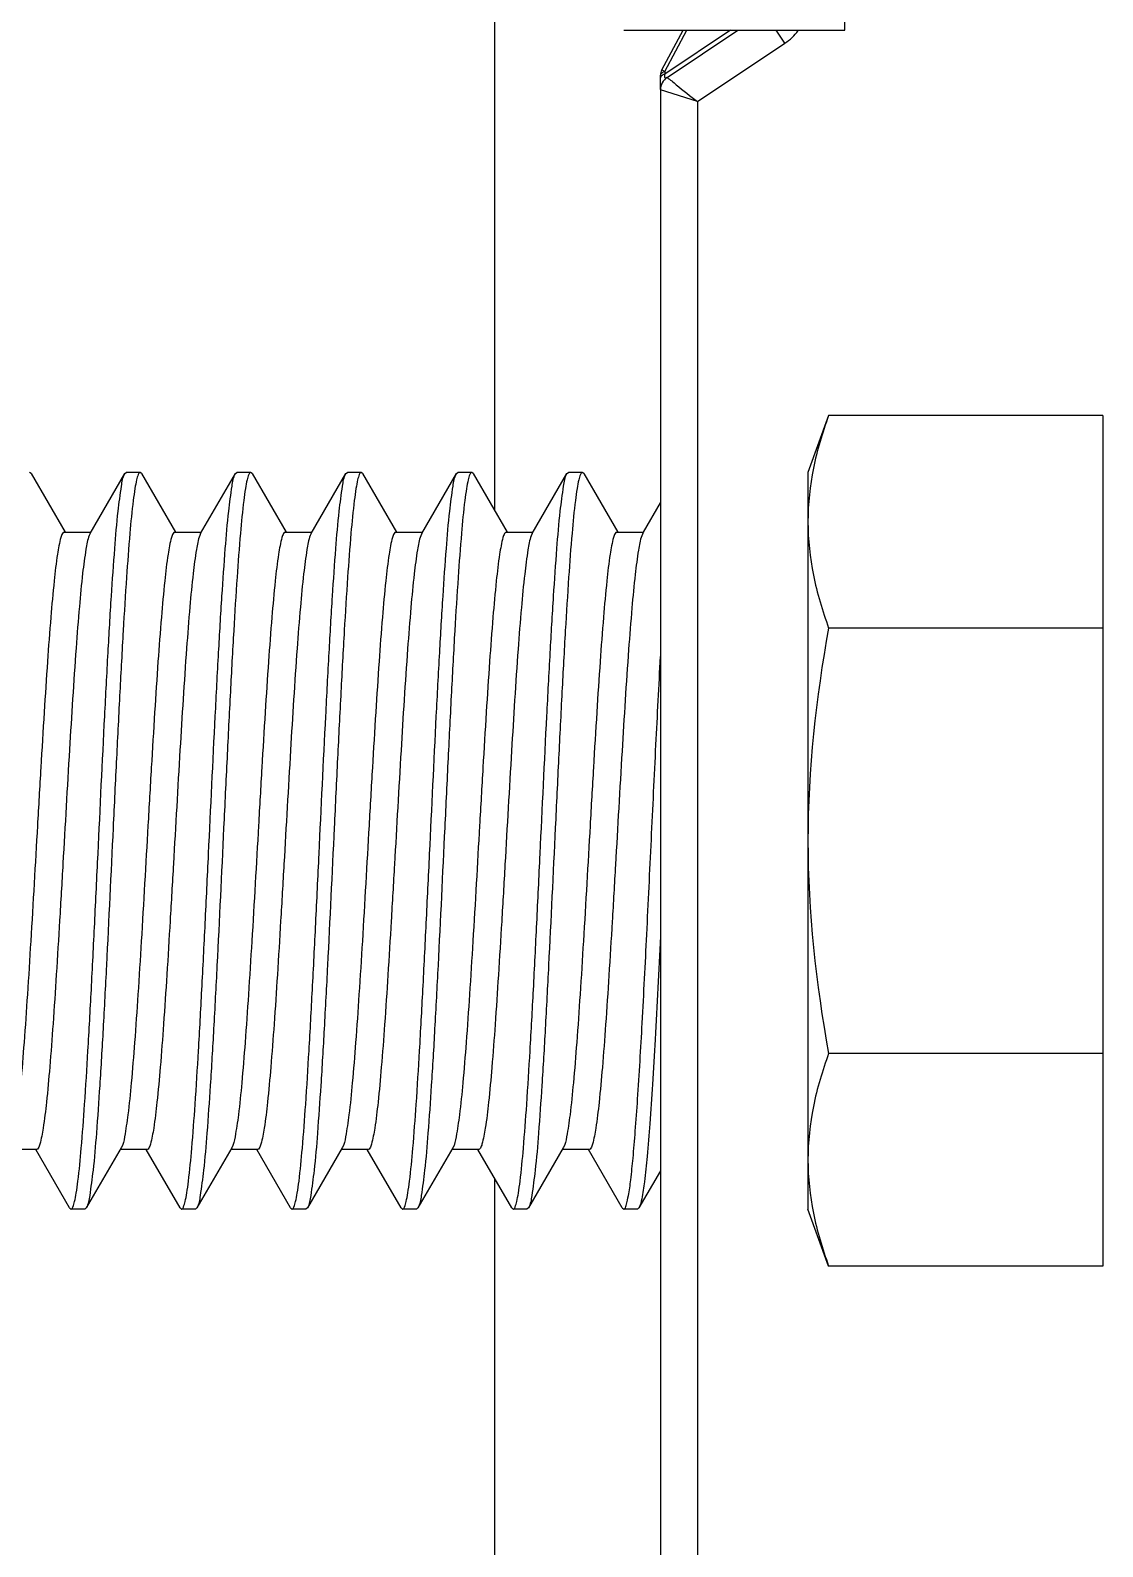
# Model space of a CAD drawing. Header units: inches. Extents: x -1293886 to -986005, y -15154 to 203628.
# Drawn here: x -1239159.4 to -1239109.9, y 83742.8 to 83813 of the extents above; entities that cross this region are included whole.
import ezdxf

# ---------------------------------------------------------------- set-up
doc = ezdxf.new("R2010")
doc.units = ezdxf.units.IN
doc.header["$LTSCALE"] = 100
doc.header["$MEASUREMENT"] = 0
doc.layers.add('W_DIM', color=4, linetype='Continuous')

# ---------------------------------------------------------------- blocks, each defined once
blk = doc.blocks.new('1111')
at = {"layer": 'W_DIM', "color": 7}
for p, q in [((-2278607.432, 1708313.688), (-2278607.432, 1708322.208)), ((-2278623.62, 1708291.469), (-2278623.62, 1708315.069)), ((-2278617.656, 1708313.688), (-2278607.432, 1708313.688)), ((-2278615.891, 1708311.853), (-2278614.908, 1708313.688)), ((-2278612.721, 1708313.688), (-2278615.759, 1708311.663)), ((-2278615.759, 1708311.782), (-2278614.738, 1708313.688)), ((-2278615.649, 1708311.505), (-2278612.374, 1708313.688)), ((-2278614.248, 1708310.391), (-2278610.198, 1708313.091)), ((-2278610.198, 1708313.091), (-2278610.597, 1708313.688)), ((-2278615.952, 1708310.947), (-2278615.952, 1708311.612)), ((-2278615.891, 1708311.853), (-2278615.759, 1708311.782)), ((-2278615.845, 1708311.745), (-2278615.775, 1708311.777)), ((-2278615.759, 1708311.782), (-2278615.759, 1708311.663)), ((-2278615.952, 1708310.991), (-2278615.952, 1708311.128)), ((-2278615.952, 1708310.938), (-2278615.952, 1708240.918)), ((-2278614.248, 1708310.391), (-2278615.952, 1708310.938)), ((-2278614.248, 1708310.391), (-2278614.248, 1708242.011)), ((-2278608.177, 1708295.877), (-2278609.136, 1708293.241)), ((-2278595.504, 1708295.877), (-2278608.177, 1708295.877)), ((-2278595.504, 1708295.877), (-2278595.504, 1708256.525)), ((-2278645.065, 1708293.183), (-2278645.132, 1708293.241)), ((-2278645.065, 1708293.183), (-2278643.492, 1708290.48)), ((-2278642.334, 1708290.411), (-2278640.727, 1708293.183)), ((-2278640.727, 1708293.183), (-2278640.66, 1708293.241)), ((-2278640.02, 1708293.241), (-2278640.66, 1708293.241)), ((-2278640.02, 1708293.241), (-2278640.66, 1708293.241)), ((-2278640.02, 1708293.241), (-2278640.029, 1708293.239)), ((-2278639.953, 1708293.183), (-2278640.02, 1708293.241)), ((-2278639.953, 1708293.183), (-2278638.38, 1708290.48)), ((-2278637.222, 1708290.411), (-2278635.615, 1708293.183)), ((-2278635.615, 1708293.183), (-2278635.548, 1708293.241)), ((-2278634.908, 1708293.241), (-2278635.548, 1708293.241)), ((-2278634.908, 1708293.241), (-2278635.548, 1708293.241)), ((-2278634.908, 1708293.241), (-2278634.917, 1708293.239)), ((-2278634.841, 1708293.183), (-2278634.908, 1708293.241)), ((-2278634.841, 1708293.183), (-2278633.268, 1708290.48)), ((-2278632.11, 1708290.411), (-2278630.503, 1708293.183)), ((-2278630.503, 1708293.183), (-2278630.436, 1708293.241)), ((-2278629.796, 1708293.241), (-2278630.436, 1708293.241)), ((-2278629.796, 1708293.241), (-2278630.436, 1708293.241)), ((-2278629.796, 1708293.241), (-2278629.805, 1708293.239)), ((-2278629.729, 1708293.183), (-2278629.796, 1708293.241)), ((-2278629.729, 1708293.183), (-2278628.156, 1708290.48)), ((-2278626.998, 1708290.411), (-2278625.391, 1708293.183)), ((-2278625.391, 1708293.183), (-2278625.324, 1708293.241)), ((-2278624.684, 1708293.241), (-2278625.324, 1708293.241)), ((-2278624.684, 1708293.241), (-2278625.324, 1708293.241)), ((-2278624.684, 1708293.241), (-2278624.693, 1708293.239)), ((-2278624.617, 1708293.183), (-2278624.684, 1708293.241)), ((-2278624.617, 1708293.183), (-2278623.044, 1708290.48)), ((-2278621.886, 1708290.411), (-2278620.279, 1708293.183)), ((-2278620.279, 1708293.183), (-2278620.212, 1708293.241)), ((-2278619.572, 1708293.241), (-2278620.212, 1708293.241)), ((-2278619.572, 1708293.241), (-2278620.212, 1708293.241)), ((-2278619.572, 1708293.241), (-2278619.581, 1708293.239)), ((-2278619.505, 1708293.183), (-2278619.572, 1708293.241)), ((-2278619.505, 1708293.183), (-2278617.932, 1708290.48)), ((-2278609.136, 1708293.24), (-2278609.136, 1708259.161)), ((-2278616.734, 1708290.48), (-2278615.952, 1708291.829)), ((-2278643.532, 1708290.48), (-2278642.294, 1708290.48)), ((-2278642.334, 1708290.411), (-2278642.374, 1708290.324)), ((-2278638.42, 1708290.48), (-2278637.182, 1708290.48)), ((-2278637.222, 1708290.411), (-2278637.264, 1708290.32)), ((-2278633.308, 1708290.48), (-2278632.07, 1708290.48)), ((-2278632.11, 1708290.411), (-2278632.153, 1708290.317)), ((-2278628.196, 1708290.48), (-2278626.958, 1708290.48)), ((-2278626.998, 1708290.411), (-2278627.043, 1708290.313)), ((-2278623.084, 1708290.48), (-2278621.846, 1708290.48)), ((-2278621.886, 1708290.411), (-2278621.932, 1708290.309)), ((-2278617.972, 1708290.48), (-2278616.734, 1708290.48)), ((-2278616.774, 1708290.411), (-2278616.822, 1708290.305)), ((-2278616.774, 1708290.411), (-2278616.734, 1708290.48)), ((-2278595.504, 1708286.039), (-2278608.177, 1708286.039)), ((-2278595.504, 1708266.363), (-2278608.177, 1708266.363)), ((-2278644.81, 1708261.922), (-2278646.048, 1708261.922)), ((-2278643.283, 1708259.219), (-2278644.85, 1708261.922)), ((-2278640.896, 1708261.99), (-2278642.509, 1708259.219)), ((-2278639.698, 1708261.922), (-2278640.936, 1708261.922)), ((-2278638.171, 1708259.219), (-2278639.738, 1708261.922)), ((-2278635.784, 1708261.99), (-2278637.397, 1708259.219)), ((-2278634.586, 1708261.922), (-2278635.824, 1708261.922)), ((-2278633.059, 1708259.219), (-2278634.626, 1708261.922)), ((-2278630.672, 1708261.99), (-2278632.285, 1708259.219)), ((-2278629.474, 1708261.922), (-2278630.712, 1708261.922)), ((-2278627.947, 1708259.219), (-2278629.514, 1708261.922)), ((-2278625.56, 1708261.99), (-2278627.173, 1708259.219)), ((-2278624.362, 1708261.922), (-2278625.6, 1708261.922)), ((-2278622.835, 1708259.219), (-2278624.402, 1708261.922)), ((-2278620.448, 1708261.99), (-2278622.061, 1708259.219)), ((-2278619.25, 1708261.922), (-2278620.488, 1708261.922)), ((-2278617.723, 1708259.219), (-2278619.29, 1708261.922)), ((-2278623.62, 1708237.333), (-2278623.62, 1708260.573)), ((-2278615.952, 1708260.933), (-2278616.949, 1708259.219)), ((-2278643.283, 1708259.219), (-2278643.216, 1708259.161)), ((-2278643.216, 1708259.161), (-2278643.206, 1708259.162)), ((-2278642.576, 1708259.161), (-2278643.216, 1708259.161)), ((-2278642.576, 1708259.161), (-2278643.216, 1708259.161)), ((-2278642.509, 1708259.219), (-2278642.576, 1708259.161)), ((-2278638.171, 1708259.219), (-2278638.104, 1708259.161)), ((-2278638.104, 1708259.161), (-2278638.095, 1708259.162)), ((-2278637.464, 1708259.161), (-2278638.104, 1708259.161)), ((-2278637.464, 1708259.161), (-2278638.104, 1708259.161)), ((-2278637.397, 1708259.219), (-2278637.464, 1708259.161)), ((-2278633.059, 1708259.219), (-2278632.992, 1708259.161)), ((-2278632.992, 1708259.161), (-2278632.983, 1708259.162)), ((-2278632.352, 1708259.161), (-2278632.992, 1708259.161)), ((-2278632.352, 1708259.161), (-2278632.992, 1708259.161)), ((-2278632.285, 1708259.219), (-2278632.352, 1708259.161)), ((-2278627.947, 1708259.219), (-2278627.88, 1708259.161)), ((-2278627.88, 1708259.161), (-2278627.871, 1708259.162)), ((-2278627.24, 1708259.161), (-2278627.88, 1708259.161)), ((-2278627.24, 1708259.161), (-2278627.88, 1708259.161)), ((-2278627.173, 1708259.219), (-2278627.24, 1708259.161)), ((-2278622.835, 1708259.219), (-2278622.768, 1708259.161)), ((-2278622.768, 1708259.161), (-2278622.759, 1708259.162)), ((-2278622.128, 1708259.161), (-2278622.768, 1708259.161)), ((-2278622.128, 1708259.161), (-2278622.768, 1708259.161)), ((-2278622.061, 1708259.219), (-2278622.128, 1708259.161)), ((-2278617.723, 1708259.219), (-2278617.656, 1708259.161)), ((-2278617.656, 1708259.161), (-2278617.647, 1708259.162)), ((-2278617.016, 1708259.161), (-2278617.656, 1708259.161)), ((-2278617.016, 1708259.161), (-2278617.656, 1708259.161)), ((-2278616.949, 1708259.219), (-2278617.016, 1708259.161)), ((-2278608.177, 1708256.525), (-2278609.136, 1708259.161)), ((-2278595.504, 1708256.525), (-2278608.177, 1708256.525))]:
    blk.add_line(p, q, dxfattribs=at)
for centre, radius, start, end in [((-2278611.522, 1708315.075), 2.386, 303.69007, 324.12341), ((-2278615.441, 1708311.612), 0.511, 151.81607, 180), ((-2278615.661, 1708311.411), 0.381, 118.71571, 121.89188), ((-2278615.552, 1708311.171), 0.645, 108.76656, 110.2059), ((-2278615.27, 1708310.938), 0.682, 123.69007, 180)]:
    blk.add_arc(centre, radius, start, end, dxfattribs=at)
for points in [[(-2278615.952, 1708311.612), (-2278615.952, 1708311.662), (-2278615.906, 1708311.708), (-2278615.863, 1708311.735)], [(-2278608.177, 1708286.039), (-2278608.767, 1708282.797), (-2278609.136, 1708279.496), (-2278609.136, 1708276.201)], [(-2278609.136, 1708276.201), (-2278609.136, 1708272.906), (-2278608.767, 1708269.605), (-2278608.177, 1708266.363)]]:
    blk.add_open_spline(points, degree=3, dxfattribs=at)
for points, knots in [([(-2278615.759, 1708311.663), (-2278615.778, 1708311.656), (-2278615.841, 1708311.632), (-2278615.902, 1708311.595), (-2278615.929, 1708311.556)], [0, 0, 0, 0, 0.298151, 1, 1, 1, 1]), ([(-2278615.759, 1708311.663), (-2278615.77, 1708311.606), (-2278615.793, 1708311.461), (-2278615.674, 1708311.488), (-2278615.649, 1708311.505)], [0, 0, 0, 0, 0.652586, 1, 1, 1, 1]), ([(-2278615.929, 1708311.556), (-2278615.936, 1708311.547), (-2278615.948, 1708311.526), (-2278615.952, 1708311.503), (-2278615.952, 1708311.492)], [0, 0, 0, 0, 0.519447, 1, 1, 1, 1]), ([(-2278615.649, 1708311.505), (-2278615.498, 1708311.407), (-2278615.052, 1708311.006), (-2278614.575, 1708310.649), (-2278614.248, 1708310.391)], [0, 0, 0, 0, 0.301655, 1, 1, 1, 1]), ([(-2278608.177, 1708295.877), (-2278608.467, 1708295.079), (-2278608.951, 1708293.466), (-2278609.136, 1708291.786), (-2278609.136, 1708290.958)], [0, 0, 0, 0, 0.506411, 1, 1, 1, 1]), ([(-2278643.206, 1708259.162), (-2278643.167, 1708259.172), (-2278643.103, 1708259.31), (-2278643.037, 1708259.548), (-2278642.962, 1708259.958), (-2278642.851, 1708260.775), (-2278642.721, 1708262.146), (-2278642.572, 1708264.154), (-2278642.422, 1708266.599), (-2278642.27, 1708269.391), (-2278642.118, 1708272.429), (-2278641.916, 1708276.65), (-2278641.719, 1708280.823), (-2278641.51, 1708284.797), (-2278641.361, 1708287.383), (-2278641.207, 1708289.561), (-2278641.072, 1708291.268), (-2278640.91, 1708292.408), (-2278640.826, 1708293.011), (-2278640.727, 1708293.183)], [0, 0, 0, 0, 0.00361, 0.011255, 0.023204, 0.039415, 0.084097, 0.14378, 0.216342, 0.299177, 0.389299, 0.483455, 0.670274, 0.756194, 0.832913, 0.897676, 0.948169, 0.98262, 1, 1, 1, 1]), ([(-2278640.029, 1708293.239), (-2278640.069, 1708293.23), (-2278640.133, 1708293.092), (-2278640.198, 1708292.854), (-2278640.273, 1708292.444), (-2278640.384, 1708291.627), (-2278640.515, 1708290.256), (-2278640.664, 1708288.248), (-2278640.814, 1708285.802), (-2278640.965, 1708283.01), (-2278641.117, 1708279.972), (-2278641.32, 1708275.75), (-2278641.517, 1708271.576), (-2278641.726, 1708267.602), (-2278641.875, 1708265.016), (-2278642.029, 1708262.838), (-2278642.164, 1708261.132), (-2278642.326, 1708259.993), (-2278642.409, 1708259.39), (-2278642.509, 1708259.219)], [0, 0, 0, 0, 0.003605, 0.011245, 0.02319, 0.039399, 0.084083, 0.143774, 0.216346, 0.299192, 0.389329, 0.483503, 0.670341, 0.756263, 0.832983, 0.89774, 0.948218, 0.982646, 1, 1, 1, 1]), ([(-2278638.095, 1708259.162), (-2278638.055, 1708259.172), (-2278637.991, 1708259.31), (-2278637.925, 1708259.548), (-2278637.85, 1708259.959), (-2278637.739, 1708260.776), (-2278637.609, 1708262.147), (-2278637.46, 1708264.154), (-2278637.31, 1708266.599), (-2278637.158, 1708269.391), (-2278637.007, 1708272.429), (-2278636.804, 1708276.65), (-2278636.607, 1708280.823), (-2278636.398, 1708284.797), (-2278636.249, 1708287.383), (-2278636.095, 1708289.561), (-2278635.96, 1708291.268), (-2278635.798, 1708292.408), (-2278635.714, 1708293.011), (-2278635.615, 1708293.183)], [0, 0, 0, 0, 0.003611, 0.011257, 0.023206, 0.039418, 0.084102, 0.143789, 0.216352, 0.299187, 0.389308, 0.483467, 0.670284, 0.756201, 0.832919, 0.897682, 0.948173, 0.982621, 1, 1, 1, 1]), ([(-2278634.917, 1708293.239), (-2278634.957, 1708293.23), (-2278635.021, 1708293.092), (-2278635.087, 1708292.854), (-2278635.161, 1708292.444), (-2278635.272, 1708291.627), (-2278635.403, 1708290.256), (-2278635.552, 1708288.248), (-2278635.702, 1708285.802), (-2278635.853, 1708283.01), (-2278636.005, 1708279.972), (-2278636.208, 1708275.75), (-2278636.405, 1708271.576), (-2278636.614, 1708267.602), (-2278636.763, 1708265.016), (-2278636.917, 1708262.839), (-2278637.052, 1708261.132), (-2278637.214, 1708259.993), (-2278637.298, 1708259.39), (-2278637.397, 1708259.219)], [0, 0, 0, 0, 0.003606, 0.011247, 0.023193, 0.039402, 0.084085, 0.143776, 0.216348, 0.299195, 0.389329, 0.483501, 0.670341, 0.756263, 0.832981, 0.897738, 0.948217, 0.982646, 1, 1, 1, 1]), ([(-2278632.983, 1708259.162), (-2278632.943, 1708259.172), (-2278632.879, 1708259.31), (-2278632.813, 1708259.548), (-2278632.738, 1708259.958), (-2278632.627, 1708260.775), (-2278632.497, 1708262.146), (-2278632.348, 1708264.154), (-2278632.198, 1708266.599), (-2278632.046, 1708269.391), (-2278631.895, 1708272.429), (-2278631.692, 1708276.65), (-2278631.495, 1708280.823), (-2278631.286, 1708284.797), (-2278631.137, 1708287.383), (-2278630.983, 1708289.561), (-2278630.848, 1708291.268), (-2278630.686, 1708292.408), (-2278630.602, 1708293.011), (-2278630.503, 1708293.183)], [0, 0, 0, 0, 0.003609, 0.011254, 0.023203, 0.039414, 0.084098, 0.143785, 0.216348, 0.299182, 0.389306, 0.483467, 0.670283, 0.7562, 0.83292, 0.897683, 0.948173, 0.982621, 1, 1, 1, 1]), ([(-2278629.805, 1708293.239), (-2278629.845, 1708293.23), (-2278629.909, 1708293.092), (-2278629.975, 1708292.854), (-2278630.049, 1708292.444), (-2278630.16, 1708291.627), (-2278630.291, 1708290.256), (-2278630.44, 1708288.248), (-2278630.59, 1708285.803), (-2278630.741, 1708283.011), (-2278630.893, 1708279.972), (-2278631.096, 1708275.751), (-2278631.293, 1708271.577), (-2278631.502, 1708267.603), (-2278631.651, 1708265.016), (-2278631.805, 1708262.839), (-2278631.94, 1708261.132), (-2278632.102, 1708259.993), (-2278632.186, 1708259.39), (-2278632.285, 1708259.219)], [0, 0, 0, 0, 0.003605, 0.011246, 0.023191, 0.0394, 0.084081, 0.143769, 0.21634, 0.299187, 0.389322, 0.483492, 0.670333, 0.756258, 0.832977, 0.897734, 0.948214, 0.982646, 1, 1, 1, 1]), ([(-2278627.871, 1708259.162), (-2278627.831, 1708259.172), (-2278627.767, 1708259.31), (-2278627.701, 1708259.548), (-2278627.627, 1708259.959), (-2278627.515, 1708260.776), (-2278627.385, 1708262.147), (-2278627.236, 1708264.154), (-2278627.086, 1708266.6), (-2278626.935, 1708269.391), (-2278626.783, 1708272.429), (-2278626.58, 1708276.65), (-2278626.383, 1708280.824), (-2278626.174, 1708284.797), (-2278626.025, 1708287.383), (-2278625.871, 1708289.561), (-2278625.736, 1708291.268), (-2278625.574, 1708292.408), (-2278625.49, 1708293.011), (-2278625.391, 1708293.183)], [0, 0, 0, 0, 0.00361, 0.011257, 0.023207, 0.03942, 0.084107, 0.143795, 0.216358, 0.299194, 0.38932, 0.48348, 0.67029, 0.756208, 0.832927, 0.897686, 0.948174, 0.982621, 1, 1, 1, 1]), ([(-2278624.693, 1708293.239), (-2278624.733, 1708293.23), (-2278624.797, 1708293.092), (-2278624.863, 1708292.854), (-2278624.937, 1708292.443), (-2278625.049, 1708291.626), (-2278625.179, 1708290.255), (-2278625.328, 1708288.247), (-2278625.478, 1708285.802), (-2278625.63, 1708283.01), (-2278625.781, 1708279.971), (-2278625.984, 1708275.749), (-2278626.181, 1708271.576), (-2278626.39, 1708267.602), (-2278626.539, 1708265.016), (-2278626.693, 1708262.838), (-2278626.828, 1708261.132), (-2278626.99, 1708259.993), (-2278627.074, 1708259.39), (-2278627.173, 1708259.219)], [0, 0, 0, 0, 0.003608, 0.011251, 0.0232, 0.039412, 0.0841, 0.143792, 0.216367, 0.299219, 0.389358, 0.48353, 0.670361, 0.756278, 0.832994, 0.897746, 0.94822, 0.982647, 1, 1, 1, 1]), ([(-2278622.759, 1708259.162), (-2278622.719, 1708259.172), (-2278622.655, 1708259.31), (-2278622.589, 1708259.548), (-2278622.515, 1708259.958), (-2278622.404, 1708260.775), (-2278622.273, 1708262.146), (-2278622.124, 1708264.154), (-2278621.974, 1708266.599), (-2278621.823, 1708269.391), (-2278621.671, 1708272.429), (-2278621.468, 1708276.65), (-2278621.271, 1708280.823), (-2278621.062, 1708284.797), (-2278620.913, 1708287.383), (-2278620.759, 1708289.561), (-2278620.624, 1708291.268), (-2278620.462, 1708292.408), (-2278620.379, 1708293.011), (-2278620.279, 1708293.183)], [0, 0, 0, 0, 0.00361, 0.011255, 0.023204, 0.039415, 0.084097, 0.143782, 0.216343, 0.299177, 0.389297, 0.483455, 0.670273, 0.756196, 0.832918, 0.89768, 0.94817, 0.98262, 1, 1, 1, 1]), ([(-2278619.581, 1708293.239), (-2278619.621, 1708293.23), (-2278619.685, 1708293.092), (-2278619.751, 1708292.854), (-2278619.826, 1708292.444), (-2278619.937, 1708291.627), (-2278620.067, 1708290.256), (-2278620.216, 1708288.248), (-2278620.366, 1708285.803), (-2278620.518, 1708283.011), (-2278620.669, 1708279.972), (-2278620.872, 1708275.751), (-2278621.069, 1708271.576), (-2278621.278, 1708267.603), (-2278621.427, 1708265.016), (-2278621.581, 1708262.839), (-2278621.716, 1708261.132), (-2278621.878, 1708259.993), (-2278621.962, 1708259.39), (-2278622.061, 1708259.219)], [0, 0, 0, 0, 0.003605, 0.011246, 0.023192, 0.039401, 0.084083, 0.143772, 0.216343, 0.299189, 0.389323, 0.483494, 0.670333, 0.756261, 0.832983, 0.897738, 0.948215, 0.982645, 1, 1, 1, 1]), ([(-2278609.136, 1708290.958), (-2278609.136, 1708290.13), (-2278608.951, 1708288.449), (-2278608.467, 1708286.837), (-2278608.177, 1708286.039)], [0, 0, 0, 0, 0.493589, 1, 1, 1, 1]), ([(-2278643.532, 1708290.48), (-2278643.565, 1708290.48), (-2278643.64, 1708290.38), (-2278643.741, 1708290.052), (-2278643.877, 1708289.297), (-2278644.016, 1708288.078), (-2278644.166, 1708286.418), (-2278644.315, 1708284.395), (-2278644.467, 1708282.075), (-2278644.618, 1708279.544), (-2278644.821, 1708276.013), (-2278645.018, 1708272.512), (-2278645.226, 1708269.17), (-2278645.376, 1708266.983), (-2278645.528, 1708265.131), (-2278645.667, 1708263.67), (-2278645.822, 1708262.675), (-2278645.917, 1708262.147), (-2278646.008, 1708261.99)], [0, 0, 0, 0, 0.003516, 0.010771, 0.037949, 0.081609, 0.140308, 0.211978, 0.294061, 0.383613, 0.477416, 0.664254, 0.750571, 0.827952, 0.893624, 0.945254, 0.981055, 1, 1, 1, 1]), ([(-2278642.374, 1708290.324), (-2278642.453, 1708290.12), (-2278642.557, 1708289.532), (-2278642.704, 1708288.437), (-2278642.846, 1708286.911), (-2278643.058, 1708284.194), (-2278643.303, 1708280.229), (-2278643.541, 1708276.028), (-2278643.74, 1708272.557), (-2278643.89, 1708270.085), (-2278644.038, 1708267.825), (-2278644.185, 1708265.859), (-2278644.333, 1708264.248), (-2278644.47, 1708263.066), (-2278644.604, 1708262.336), (-2278644.703, 1708262.018), (-2278644.777, 1708261.922), (-2278644.81, 1708261.922)], [0, 0, 0, 0, 0.022966, 0.062146, 0.116347, 0.183737, 0.348398, 0.533478, 0.625714, 0.713453, 0.793647, 0.863513, 0.92064, 0.963083, 0.989493, 0.996554, 1, 1, 1, 1]), ([(-2278638.42, 1708290.48), (-2278638.453, 1708290.48), (-2278638.528, 1708290.38), (-2278638.629, 1708290.052), (-2278638.765, 1708289.297), (-2278638.904, 1708288.078), (-2278639.054, 1708286.418), (-2278639.204, 1708284.395), (-2278639.355, 1708282.075), (-2278639.507, 1708279.544), (-2278639.709, 1708276.013), (-2278639.906, 1708272.512), (-2278640.114, 1708269.17), (-2278640.264, 1708266.983), (-2278640.416, 1708265.131), (-2278640.555, 1708263.67), (-2278640.71, 1708262.675), (-2278640.805, 1708262.147), (-2278640.896, 1708261.99)], [0, 0, 0, 0, 0.003516, 0.010771, 0.037949, 0.081609, 0.140308, 0.211978, 0.294061, 0.383613, 0.477416, 0.664254, 0.750571, 0.827952, 0.893624, 0.945254, 0.981055, 1, 1, 1, 1]), ([(-2278637.264, 1708290.32), (-2278637.342, 1708290.115), (-2278637.446, 1708289.525), (-2278637.593, 1708288.426), (-2278637.735, 1708286.898), (-2278637.947, 1708284.18), (-2278638.192, 1708280.216), (-2278638.43, 1708276.015), (-2278638.629, 1708272.547), (-2278638.778, 1708270.076), (-2278638.927, 1708267.819), (-2278639.074, 1708265.855), (-2278639.221, 1708264.245), (-2278639.358, 1708263.065), (-2278639.492, 1708262.336), (-2278639.592, 1708262.018), (-2278639.665, 1708261.922), (-2278639.698, 1708261.922)], [0, 0, 0, 0, 0.023104, 0.0624, 0.116688, 0.184136, 0.348829, 0.533848, 0.62603, 0.713708, 0.793837, 0.863642, 0.920716, 0.963118, 0.989503, 0.996556, 1, 1, 1, 1]), ([(-2278633.308, 1708290.48), (-2278633.341, 1708290.48), (-2278633.416, 1708290.38), (-2278633.517, 1708290.052), (-2278633.653, 1708289.297), (-2278633.792, 1708288.078), (-2278633.942, 1708286.418), (-2278634.092, 1708284.395), (-2278634.243, 1708282.075), (-2278634.395, 1708279.544), (-2278634.597, 1708276.013), (-2278634.794, 1708272.512), (-2278635.002, 1708269.17), (-2278635.152, 1708266.983), (-2278635.304, 1708265.131), (-2278635.443, 1708263.67), (-2278635.598, 1708262.675), (-2278635.693, 1708262.147), (-2278635.784, 1708261.99)], [0, 0, 0, 0, 0.003516, 0.010771, 0.037949, 0.081609, 0.140308, 0.211978, 0.294061, 0.383613, 0.477416, 0.664254, 0.750571, 0.827952, 0.893624, 0.945254, 0.981055, 1, 1, 1, 1]), ([(-2278632.153, 1708290.317), (-2278632.231, 1708290.11), (-2278632.336, 1708289.517), (-2278632.482, 1708288.416), (-2278632.624, 1708286.885), (-2278632.836, 1708284.166), (-2278633.081, 1708280.202), (-2278633.318, 1708276.003), (-2278633.518, 1708272.537), (-2278633.667, 1708270.068), (-2278633.816, 1708267.812), (-2278633.962, 1708265.85), (-2278634.11, 1708264.243), (-2278634.247, 1708263.064), (-2278634.38, 1708262.335), (-2278634.48, 1708262.017), (-2278634.553, 1708261.922), (-2278634.586, 1708261.922)], [0, 0, 0, 0, 0.023243, 0.062653, 0.117029, 0.184534, 0.349259, 0.534218, 0.626347, 0.713963, 0.794028, 0.863772, 0.920792, 0.963153, 0.989511, 0.996558, 1, 1, 1, 1]), ([(-2278628.196, 1708290.48), (-2278628.229, 1708290.48), (-2278628.304, 1708290.38), (-2278628.405, 1708290.052), (-2278628.541, 1708289.297), (-2278628.68, 1708288.078), (-2278628.83, 1708286.418), (-2278628.98, 1708284.395), (-2278629.131, 1708282.075), (-2278629.283, 1708279.544), (-2278629.485, 1708276.013), (-2278629.682, 1708272.512), (-2278629.89, 1708269.17), (-2278630.04, 1708266.983), (-2278630.192, 1708265.131), (-2278630.332, 1708263.67), (-2278630.486, 1708262.675), (-2278630.581, 1708262.147), (-2278630.672, 1708261.99)], [0, 0, 0, 0, 0.003516, 0.010771, 0.037949, 0.081609, 0.140308, 0.211978, 0.294061, 0.383613, 0.477416, 0.664254, 0.750571, 0.827952, 0.893624, 0.945254, 0.981055, 1, 1, 1, 1]), ([(-2278627.043, 1708290.313), (-2278627.12, 1708290.104), (-2278627.225, 1708289.51), (-2278627.371, 1708288.405), (-2278627.513, 1708286.872), (-2278627.725, 1708284.152), (-2278627.97, 1708280.188), (-2278628.207, 1708275.99), (-2278628.406, 1708272.526), (-2278628.555, 1708270.06), (-2278628.704, 1708267.806), (-2278628.851, 1708265.846), (-2278628.998, 1708264.24), (-2278629.135, 1708263.062), (-2278629.268, 1708262.335), (-2278629.368, 1708262.017), (-2278629.441, 1708261.922), (-2278629.474, 1708261.922)], [0, 0, 0, 0, 0.023381, 0.062907, 0.11737, 0.184933, 0.349689, 0.534588, 0.626663, 0.714217, 0.794218, 0.863901, 0.920868, 0.963188, 0.98952, 0.996561, 1, 1, 1, 1]), ([(-2278623.084, 1708290.48), (-2278623.118, 1708290.48), (-2278623.192, 1708290.38), (-2278623.293, 1708290.052), (-2278623.429, 1708289.297), (-2278623.568, 1708288.078), (-2278623.718, 1708286.418), (-2278623.868, 1708284.395), (-2278624.019, 1708282.075), (-2278624.171, 1708279.544), (-2278624.373, 1708276.013), (-2278624.57, 1708272.512), (-2278624.778, 1708269.17), (-2278624.928, 1708266.983), (-2278625.08, 1708265.131), (-2278625.22, 1708263.67), (-2278625.374, 1708262.675), (-2278625.469, 1708262.147), (-2278625.56, 1708261.99)], [0, 0, 0, 0, 0.003516, 0.010771, 0.037949, 0.081609, 0.140308, 0.211978, 0.294061, 0.383613, 0.477416, 0.664254, 0.750572, 0.827952, 0.893624, 0.945254, 0.981055, 1, 1, 1, 1]), ([(-2278621.932, 1708290.309), (-2278622.01, 1708290.099), (-2278622.114, 1708289.502), (-2278622.26, 1708288.394), (-2278622.403, 1708286.86), (-2278622.614, 1708284.137), (-2278622.859, 1708280.174), (-2278623.096, 1708275.978), (-2278623.295, 1708272.516), (-2278623.444, 1708270.051), (-2278623.593, 1708267.8), (-2278623.739, 1708265.842), (-2278623.886, 1708264.238), (-2278624.023, 1708263.061), (-2278624.157, 1708262.335), (-2278624.256, 1708262.017), (-2278624.329, 1708261.922), (-2278624.362, 1708261.922)], [0, 0, 0, 0, 0.023519, 0.06316, 0.117709, 0.18533, 0.350118, 0.534956, 0.626978, 0.714471, 0.794408, 0.86403, 0.920944, 0.963223, 0.989529, 0.996563, 1, 1, 1, 1]), ([(-2278617.972, 1708290.48), (-2278618.006, 1708290.48), (-2278618.08, 1708290.38), (-2278618.181, 1708290.052), (-2278618.317, 1708289.297), (-2278618.456, 1708288.078), (-2278618.606, 1708286.418), (-2278618.756, 1708284.395), (-2278618.907, 1708282.075), (-2278619.059, 1708279.544), (-2278619.261, 1708276.013), (-2278619.459, 1708272.512), (-2278619.666, 1708269.17), (-2278619.816, 1708266.983), (-2278619.968, 1708265.131), (-2278620.108, 1708263.67), (-2278620.263, 1708262.675), (-2278620.357, 1708262.147), (-2278620.448, 1708261.99)], [0, 0, 0, 0, 0.003516, 0.010771, 0.037949, 0.081609, 0.140308, 0.211978, 0.294061, 0.383613, 0.477416, 0.664254, 0.750572, 0.827952, 0.893624, 0.945254, 0.981055, 1, 1, 1, 1]), ([(-2278616.822, 1708290.305), (-2278616.899, 1708290.094), (-2278617.004, 1708289.495), (-2278617.149, 1708288.384), (-2278617.292, 1708286.847), (-2278617.503, 1708284.123), (-2278617.748, 1708280.16), (-2278617.985, 1708275.965), (-2278618.184, 1708272.505), (-2278618.333, 1708270.043), (-2278618.481, 1708267.793), (-2278618.628, 1708265.837), (-2278618.775, 1708264.235), (-2278618.912, 1708263.06), (-2278619.045, 1708262.334), (-2278619.144, 1708262.017), (-2278619.217, 1708261.922), (-2278619.25, 1708261.922)], [0, 0, 0, 0, 0.023657, 0.063412, 0.118049, 0.185727, 0.350546, 0.535324, 0.627293, 0.714724, 0.794598, 0.864159, 0.92102, 0.963257, 0.989538, 0.996565, 1, 1, 1, 1]), ([(-2278617.647, 1708259.162), (-2278617.582, 1708259.178), (-2278617.51, 1708259.446), (-2278617.411, 1708259.859), (-2278617.315, 1708260.615), (-2278617.212, 1708261.598), (-2278617.109, 1708262.843), (-2278616.961, 1708264.924), (-2278616.785, 1708267.958), (-2278616.581, 1708271.962), (-2278616.376, 1708276.253), (-2278616.171, 1708280.539), (-2278616.027, 1708283.363), (-2278615.952, 1708284.724)], [0, 0, 0, 0, 0.007805, 0.026033, 0.05491, 0.094055, 0.142842, 0.200464, 0.338231, 0.498126, 0.669393, 0.840521, 1, 1, 1, 1]), ([(-2278615.952, 1708271.77), (-2278616.03, 1708270.184), (-2278616.147, 1708267.904), (-2278616.318, 1708265.019), (-2278616.439, 1708263.214), (-2278616.562, 1708261.715), (-2278616.675, 1708260.549), (-2278616.799, 1708259.76), (-2278616.877, 1708259.343), (-2278616.949, 1708259.219)], [0, 0, 0, 0, 0.377827, 0.543307, 0.687889, 0.808224, 0.901551, 0.96582, 1, 1, 1, 1]), ([(-2278608.177, 1708266.363), (-2278608.467, 1708265.565), (-2278608.951, 1708263.952), (-2278609.136, 1708262.272), (-2278609.136, 1708261.444)], [0, 0, 0, 0, 0.506411, 1, 1, 1, 1]), ([(-2278609.136, 1708261.444), (-2278609.136, 1708260.616), (-2278608.951, 1708258.936), (-2278608.467, 1708257.323), (-2278608.177, 1708256.525)], [0, 0, 0, 0, 0.493589, 1, 1, 1, 1])]:
    blk.add_open_spline(points, degree=3, knots=knots, dxfattribs=at)

msp = doc.modelspace()

# ---------------------------------------------------------------- block references
at = {"layer": 'W_DIM'}
msp.add_blockref('1111', (1039485.652, -1624500.722), dxfattribs=at)

doc.saveas('drawing.dxf')
